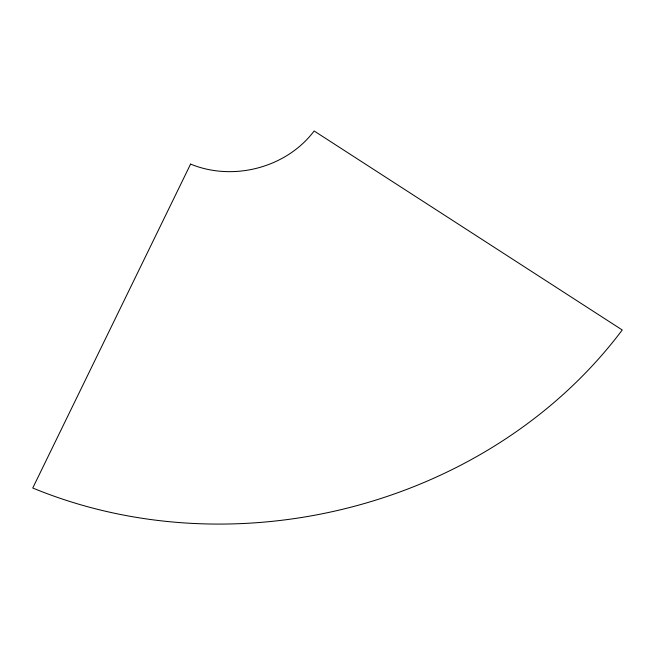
<?xml version="1.0" encoding="UTF-8"?>
<svg xmlns="http://www.w3.org/2000/svg" width="655" height="655" viewBox="0 0 655 655"><rect width="100%" height="100%" fill="white"/><g stroke="black" fill="none" stroke-linecap="round" stroke-linejoin="round"><path stroke-width="0.98" d="M190.589 164.094L32.75 488.016C235.53 571.635 489.809 506.143 622.25 329.989L314.138 130.975C286.374 167.893 233.082 181.623 190.589 164.094"/></g></svg>
